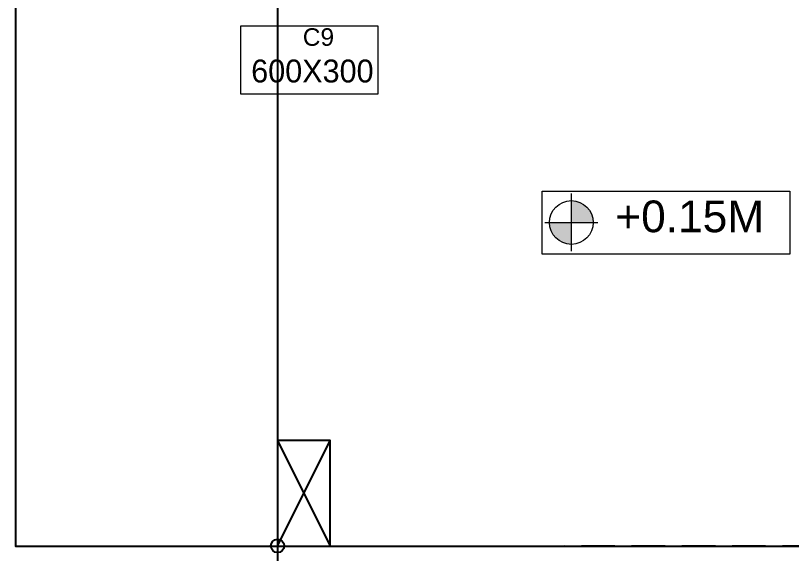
# Model space of a CAD drawing. Header units: millimetres. Extents: x -1932176 to 78768, y -1967 to 1266654.
# Drawn here: x -342043 to -337630, y 475081 to 478139 of the extents above; entities that cross this region are included whole.
import ezdxf

# ---------------------------------------------------------------- set-up
doc = ezdxf.new("R2010")
doc.units = ezdxf.units.MM
doc.linetypes.add('DASHED2', pattern=[9.525, 6.35, -3.175])
for name, color, linetype, lineweight in [('Layer2', 7, 'Continuous', 5), ('LEVEL', 252, 'Continuous', 13), ('text', 252, 'Continuous', 5)]:
    doc.layers.add(name, color=color, linetype=linetype, lineweight=lineweight)
doc.styles.get("Standard").update_dxf_attribs({"font": 'arial.ttf'})

msp = doc.modelspace()

# ---------------------------------------------------------------- hatches: boundary and pattern name
at = {"layer": 'LEVEL'}
h = msp.add_hatch(color=7, dxfattribs=at)
h.dxf.hatch_style = 1
h.paths.add_polyline_path([(-338881.60635, 476963.26172), (-339005.83553, 476963.26172, 0.0015394316), (-339005.83789, 476962.49674, 0.4142135624), (-338881.60635, 476838.26521)])
h.paths.add_polyline_path([(-338881.60635, 477086.72828), (-338881.60635, 476963.26172), (-338757.37717, 476963.26172, 0.4124111554)])

# ---------------------------------------------------------------- linework, layer by layer
at = {"ltscale": 30}
for p, q in [((-340552.51996, 480470.64724), (-340552.51996, 475122.64587)), ((-340552.51996, 475122.64587), (-340552.51993, 474191.97178)), ((-340253.32948, 475122.64587), (-337403.20305, 475122.55512))]:
    msp.add_line(p, q, dxfattribs=at)
for p, q in [((-340553.32948, 475722.64587), (-340253.32948, 475122.64587)), ((-340553.32948, 475122.64587), (-340253.32948, 475722.64587))]:
    msp.add_line(p, q)
at = {"color": 252, "linetype": 'DASHED2', "ltscale": 30}
msp.add_line((-340253.32948, 475122.64587), (-337424.71099, 475125.66646), dxfattribs=at)
at = {"color": 252, "transparency": 16777216}
msp.add_lwpolyline([(-342042.89939, 480470.64627), (-342042.89939, 475122.64587), (-340553.32948, 475122.64587)], dxfattribs=at)
msp.add_lwpolyline([(-340553.32948, 475122.64587), (-340253.32948, 475122.64587), (-340253.32948, 475722.64587), (-340553.32948, 475722.64587)], close=True)
at = {"ltscale": 30}
msp.add_circle((-340552.51996, 475124.26491), 37.73194, dxfattribs=at)
at = {"layer": 'Layer2', "color": 252, "true_color": 0x939598, "transparency": 33554687}
msp.add_lwpolyline([(-340761.44193, 478079.26406), (-339981.69752, 478079.26406), (-339981.69752, 477692.08349), (-340761.44193, 477692.08349)], close=True, dxfattribs=at)
at = {"layer": 'LEVEL'}
for p, q in [((-338881.60635, 476798.59086), (-338881.60635, 477127.93259)), ((-339032.14881, 476963.26172), (-338731.0639, 476963.26172))]:
    msp.add_line(p, q, dxfattribs=at)
msp.add_lwpolyline([(-339048.38649, 477140.91857), (-337638.56538, 477140.91857), (-337638.56538, 476782.58065), (-339048.38649, 476782.58065)], close=True, dxfattribs=at)
msp.add_circle((-338881.60635, 476962.49674), 124.23154, dxfattribs=at)

# ---------------------------------------------------------------- texts
at = {"layer": 'Layer2', "color": 252, "linetype": 'ByBlock', "lineweight": 9, "true_color": 0x939598, "transparency": 16777216, "insert": (-340702.46788, 477888.3112), "char_height": 130, "attachment_point": 1}
msp.add_mtext_dynamic_manual_height_columns('{\\fCentury Gothic|b0|i0|c0|p34;600X300}', width=741.9718666, gutter_width=57.3737, heights=[0], dxfattribs=at)
at = {"layer": 'LEVEL'}
msp.add_text('+0.15M', height=180.198019, dxfattribs=at).set_placement((-338631.77736, 476907.12434))
at = {"layer": 'text', "color": 252, "true_color": 0x939598, "transparency": 16777216, "insert": (-340409.11983, 478066.29493), "char_height": 99.743185, "attachment_point": 1}
msp.add_mtext_dynamic_manual_height_columns('C9', width=1.2192188, gutter_width=1, heights=[0], dxfattribs=at)

doc.saveas('drawing.dxf')
